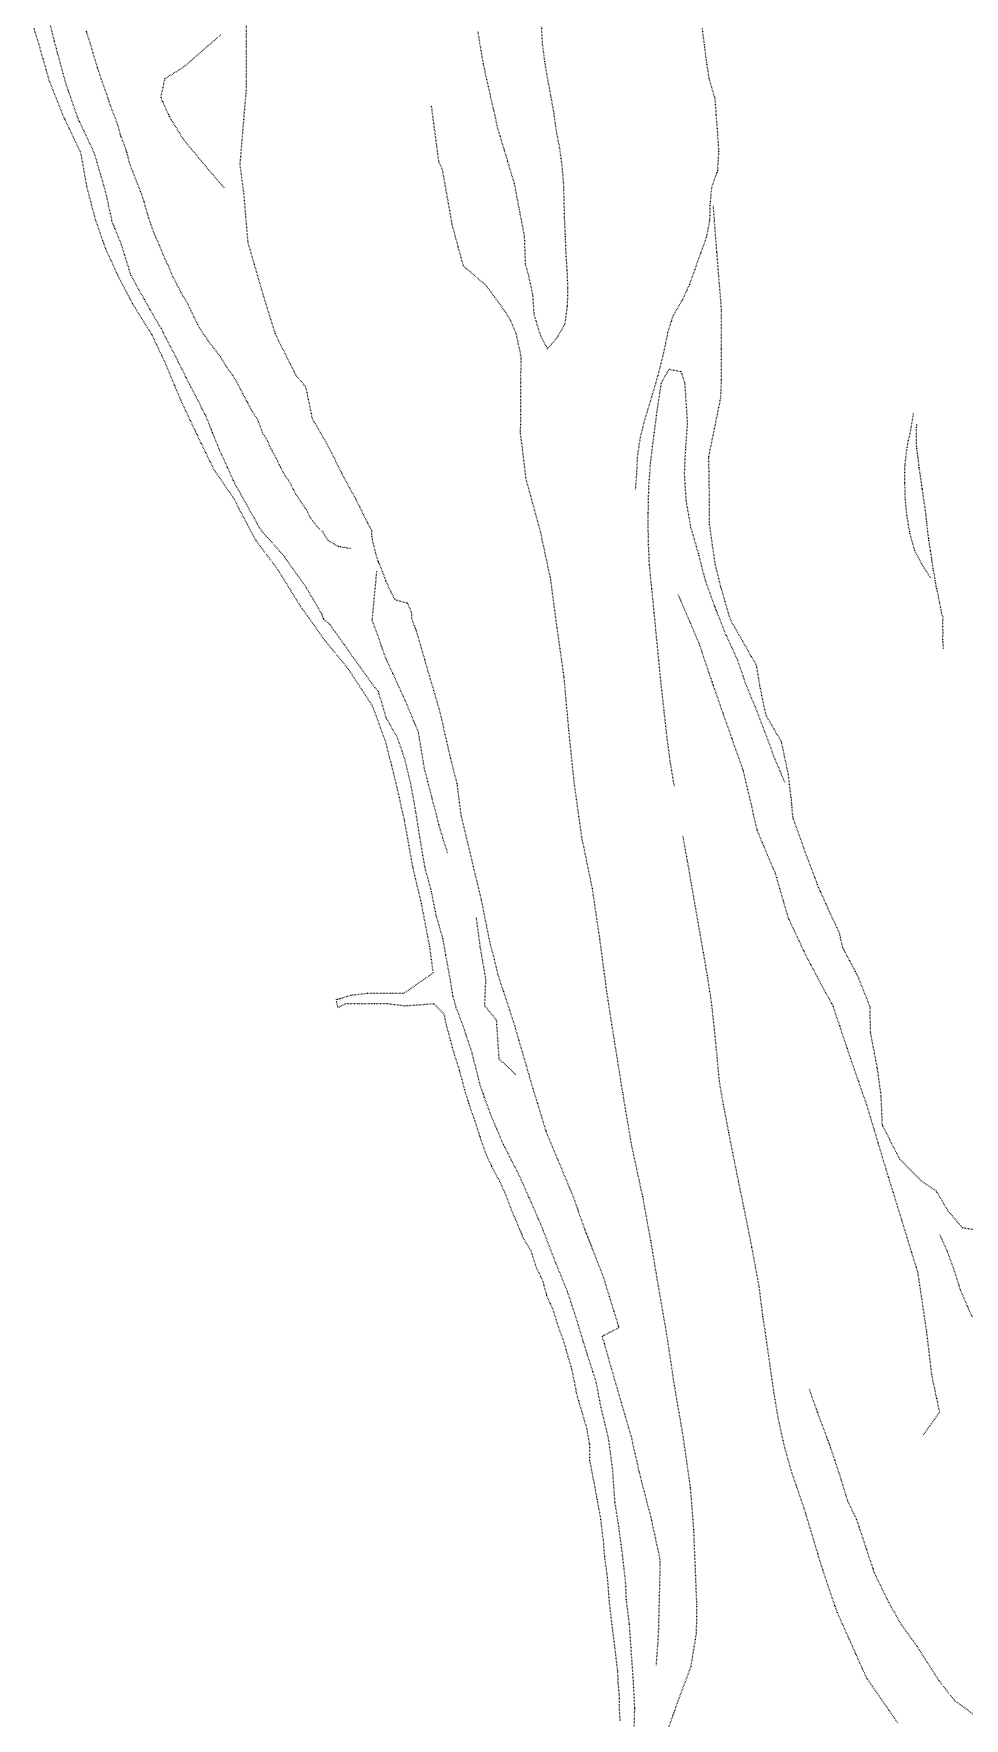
# Model space of a CAD drawing. Extents: x 682410 to 689460, y 7661803 to 7669124.
# Drawn here: x 684374.1 to 684602, y 7664263.4 to 7664676.2 of the extents above; entities that cross this region are included whole.
import ezdxf

# ---------------------------------------------------------------- set-up
doc = ezdxf.new("R2010")
doc.units = 0
doc.header["$MEASUREMENT"] = 0
doc.linetypes.add('DOT', pattern=[0.25, 0, -0.25])
doc.layers.add('02 TOE_Line', color=1, linetype='DOT', lineweight=20)

msp = doc.modelspace()

# ---------------------------------------------------------------- linework, layer by layer
at = {"layer": '02 TOE_Line'}
for points in [[(684426.15, 7664684.36, 4012.44), (684426.07, 7664662.17, 4012.71), (684424.55, 7664644.09, 4012.19), (684425.47, 7664637.09, 4012.03), (684426.5, 7664625.03, 4011.73), (684430.33, 7664611.86, 4012.27), (684433.2, 7664602.59, 4013.55), (684438.24, 7664592.54, 4010.75), (684440.67, 7664589.67, 4011.19), (684442.27, 7664581.87, 4011.94), (684445.99, 7664575.49, 4012.31), (684449.54, 7664568.4, 4013.02), (684453.08, 7664561.84, 4013.21), (684455.92, 7664556.16, 4013.1), (684456.79, 7664554.53, 4012.98), (684456.86, 7664552.93, 4012.8), (684457.31, 7664550.88, 4012.6), (684457.76, 7664548.88, 4012.49), (684458.46, 7664546.72, 4012.22), (684459.5, 7664544.3, 4012.39), (684460.25, 7664542.15, 4012.44), (684461.55, 7664539.36, 4012.59), (684462.55, 7664537.5, 4012.77), (684465.64, 7664536.65, 4014.6), (684466.6, 7664534.27, 4014.81), (684466.62, 7664532.85, 4014.84), (684467.83, 7664529.6, 4014.79), (684470.63, 7664519.98, 4015.12), (684473.57, 7664509.96, 4014.7), (684475.5, 7664501.33, 4014.3), (684477.72, 7664492.35, 4013.98), (684478.74, 7664484.44, 4014.28), (684481.36, 7664473.52, 4013.86), (684483.71, 7664463.79, 4013.83), (684485.57, 7664454.46, 4013.82), (684487.79, 7664445.51, 4014.27), (684491.41, 7664434.56, 4014.41), (684496.02, 7664418.77, 4014.41), (684499.56, 7664407.15, 4014.06), (684506.15, 7664391.33, 4013.77), (684509.02, 7664383.21, 4013.96), (684513.59, 7664371.48, 4013.76), (684517.42, 7664359.08, 4014.1), (684513.32, 7664356.97, 4011.36), (684516.38, 7664346.2, 4010.97), (684520.4, 7664332.43, 4010.85), (684522.35, 7664323.76, 4011.32), (684525.23, 7664312.59, 4011.65), (684527.48, 7664302.24, 4011.35), (684527.35, 7664295.64, 4010.61), (684527.05, 7664283.81, 4010.74), (684526.49, 7664276.19, 4010.36)], [(684521.12, 7664259.5, 4003.15), (684521.31, 7664266, 4003.31), (684520.94, 7664273, 4003.92), (684520.44, 7664280, 4003.57), (684520, 7664286.5, 4003.49), (684519.25, 7664292.5, 4003.96), (684519.06, 7664297, 4004.07), (684518.31, 7664303.5, 4004.48), (684517.44, 7664310, 4004.45), (684516.44, 7664316.5, 4004.56), (684515.88, 7664324.5, 4004.47), (684514.87, 7664332, 4004.86), (684513.06, 7664339.5, 4005.35), (684511.81, 7664346, 4006.09), (684509.38, 7664353.5, 4006.2), (684506.94, 7664361.5, 4005.93), (684504.81, 7664368, 4005.95), (684501.94, 7664375, 4005.77), (684498.88, 7664383, 4005.95), (684495.88, 7664390, 4006.08), (684492.75, 7664397, 4006.38), (684489.12, 7664404, 4006.47), (684485.94, 7664411.5, 4006.68), (684483.44, 7664418.5, 4007.28), (684481.44, 7664426.5, 4006.79), (684479.44, 7664432.5, 4006.83), (684477.56, 7664437.5, 4005.33), (684476.75, 7664440.5, 4005.1), (684476.19, 7664444, 4006.45), (684475, 7664450.5, 4006.95), (684474.31, 7664454.5, 4006.23), (684472.69, 7664460, 4006.52), (684471.5, 7664466, 4006.72), (684469.88, 7664472, 4007.19), (684468.63, 7664479.5, 4007.77), (684467.69, 7664485.5, 4008.06), (684466.5, 7664492, 4008.21), (684464.94, 7664498.5, 4008.08), (684463.25, 7664503.5, 4007.49), (684460.44, 7664508.5, 4007.31), (684458.5, 7664515, 4007.23), (684457.62, 7664516, 4007.32), (684454, 7664521, 4007.64), (684450.12, 7664526.5, 4007.41), (684446.56, 7664531.5, 4007.9), (684445.19, 7664532.5, 4007.66), (684444.62, 7664534, 4007.8), (684440.81, 7664540.5, 4007.7), (684436.19, 7664547, 4008.01), (684435.56, 7664548, 4008.28), (684429.75, 7664554.5, 4007.96), (684423.31, 7664566, 4008.24), (684419.44, 7664574.5, 4008.55), (684416.25, 7664582.5, 4008.43), (684412.38, 7664590, 4008.46), (684408.88, 7664597, 4008.81), (684405.25, 7664604, 4010.29), (684401.19, 7664611, 4010.22), (684397.88, 7664617, 4010.48), (684395.56, 7664624.5, 4011.16), (684393.31, 7664630, 4012.02), (684391.69, 7664637.5, 4011.95), (684388.88, 7664647, 4011.53), (684384.88, 7664655.5, 4012), (684381.94, 7664664, 4012.39), (684379.62, 7664672.5, 4012.35), (684377.19, 7664682, 4012.31)], [(684374.06, 7664677.5, 4012.2), (684375.31, 7664673.5, 4012.42), (684377.88, 7664664.5, 4012.33), (684381.5, 7664655.5, 4012.09), (684385.56, 7664647, 4011.59), (684387.06, 7664638.5, 4011.84), (684389.19, 7664630.5, 4011.75), (684391.63, 7664623.5, 4011.35), (684394.63, 7664617, 4010.7), (684398.25, 7664610, 4010.59), (684402.94, 7664602.5, 4010.41), (684406.25, 7664595.5, 4008.77), (684410, 7664586.5, 4008.66), (684414, 7664578, 4008.3), (684418.12, 7664569.5, 4008.34), (684423.25, 7664562, 4008.37), (684424.44, 7664559.5, 4008.08), (684428.5, 7664552, 4007.87), (684433.75, 7664545, 4008.25), (684439.31, 7664536, 4007.9), (684445.38, 7664527.5, 4007.65), (684451.12, 7664520.5, 4007.8), (684457, 7664511.5, 4007.33), (684460.13, 7664503, 4007.52), (684462.56, 7664493.5, 4008.38), (684464.81, 7664483.5, 4007.84), (684466.88, 7664472, 4007.26), (684469, 7664463, 4006.66), (684471, 7664452.5, 4006.98), (684471.88, 7664446, 4006.63), (684464.75, 7664441, 4009), (684461.5, 7664441, 4009.63), (684455.75, 7664441, 4010.21), (684451.69, 7664440.5, 4010.87), (684448.5, 7664439.5, 4011.64), (684448.12, 7664439.5, 4011.51), (684448.56, 7664437.5, 4011.28), (684450.5, 7664438.5, 4011.16), (684453.56, 7664438.5, 4010.53), (684457.56, 7664438.5, 4009.87), (684461, 7664438.5, 4009.43), (684464.94, 7664438, 4008.6), (684472.06, 7664438.5, 4005.28), (684474.5, 7664436, 4005.7), (684475.19, 7664433, 4006.73), (684476.13, 7664429.5, 4006.58), (684476.94, 7664426.5, 4006.61), (684478.38, 7664422, 4006.75), (684479.56, 7664417.5, 4006.88), (684480.63, 7664414, 4006.75), (684482.06, 7664410, 4006.65), (684483.31, 7664406, 4006.5), (684484.88, 7664401.5, 4006.57), (684486.31, 7664398.5, 4006.53), (684488.19, 7664395, 4006.35), (684489.75, 7664391.5, 4006.08), (684491.06, 7664388, 4005.95), (684492.56, 7664384.5, 4006.13), (684494, 7664381, 4005.92), (684495.81, 7664378, 4005.66), (684497.12, 7664374, 4005.72), (684498.75, 7664370.5, 4005.7), (684499.69, 7664367, 4005.68), (684501.25, 7664363.5, 4005.99), (684502.5, 7664359.5, 4005.78), (684503.94, 7664355.5, 4005.8), (684504.94, 7664352, 4005.84), (684505.81, 7664349, 4005.91), (684506.44, 7664346, 4005.93), (684507, 7664343, 4005.91), (684508.31, 7664338.5, 4005.33), (684509.5, 7664334.5, 4004.86), (684510.19, 7664330.5, 4004.69), (684510.25, 7664326.5, 4004.5), (684511.13, 7664322, 4004.58), (684512.06, 7664317, 4004.61), (684512.88, 7664312.5, 4004.49), (684513.56, 7664307, 4004.37), (684513.88, 7664303, 4004.33), (684514.44, 7664299, 4004.09), (684514.75, 7664295.5, 4004.02), (684515, 7664292, 4003.88), (684517.06, 7664275, 4003.7), (684517.19, 7664272, 4003.85), (684517.44, 7664269, 4003.51), (684517.44, 7664266, 4003.49), (684517.69, 7664262.5, 4003.34)], [(684451.69, 7664550, 4012.29), (684448.75, 7664550.5, 4012.34), (684448.69, 7664550.5, 4012.25), (684446.19, 7664552, 4012.43), (684444.94, 7664554, 4012.5), (684443.38, 7664555.5, 4012.57), (684441.87, 7664557.5, 4012.62), (684440.88, 7664559.5, 4012.67), (684439.5, 7664561.5, 4012.79), (684438.19, 7664563.5, 4012.85), (684436.94, 7664566, 4012.94), (684435.62, 7664568, 4013.08), (684434.5, 7664570, 4013.17), (684433.56, 7664572, 4013.31), (684432.44, 7664574, 4013.48), (684431.31, 7664576.5, 4013.56), (684430.06, 7664578.5, 4013.69), (684429, 7664581.5, 4013.82), (684427.69, 7664583.5, 4013.88), (684426.38, 7664586, 4013.99), (684425.25, 7664588, 4014.09), (684424, 7664590.5, 4014.19), (684422.81, 7664592.5, 4014.19), (684421.31, 7664594.5, 4014.26), (684419.81, 7664597, 4014.29), (684418.25, 7664599, 4014.42), (684416.75, 7664601, 4014.57), (684415.38, 7664603, 4014.67), (684414.19, 7664605, 4014.78), (684413, 7664607.5, 4014.91), (684411.81, 7664610, 4014.99), (684410.56, 7664612, 4015.03), (684409.25, 7664614.5, 4015.08), (684408, 7664617, 4015.05), (684406.94, 7664619.5, 4015.07), (684405.81, 7664622, 4015.13), (684404.81, 7664624.5, 4015.15), (684403.69, 7664627, 4015.25), (684402.75, 7664629.5, 4015.31), (684401.94, 7664632, 4015.36), (684401.12, 7664635, 4015.5), (684400.25, 7664637.5, 4015.54), (684399.25, 7664640, 4015.57), (684398.31, 7664642.5, 4015.52), (684397.5, 7664644.5, 4015.44), (684396.94, 7664647, 4015.5), (684396.25, 7664649, 4015.64), (684395.44, 7664651, 4015.58), (684394.63, 7664654, 4015.62), (684392.88, 7664658.5, 4015.79), (684391.88, 7664661.5, 4015.93), (684390.81, 7664664.5, 4016.07), (684389.81, 7664667.5, 4016.15), (684388.88, 7664670.5, 4016.22), (684387.88, 7664674, 4016.29), (684386.88, 7664677, 4016.32)], [(684419.9, 7664675.89, 4011.09), (684410.71, 7664667.91, 4011.35), (684406.14, 7664665.08, 4011.88), (684405.17, 7664660.55, 4013.19), (684407.29, 7664655.86, 4012.54), (684410.73, 7664650.24, 4012.39), (684416.32, 7664643.52, 4011.38), (684420.85, 7664638.21, 4011.27)], [(684482.85, 7664676.58, 4039.69), (684484.15, 7664668.74, 4039.74), (684485.92, 7664660.88, 4039.66), (684487.69, 7664653.03, 4039.54), (684489.73, 7664646.23, 4039.54), (684491.77, 7664639.43, 4039.54), (684492.99, 7664633.01, 4039.51), (684494.22, 7664626.59, 4039.49), (684494.48, 7664619.73, 4039.43), (684495.23, 7664617.06, 4039.42), (684496.28, 7664612.14, 4039.41), (684496.59, 7664607.36, 4039.22), (684498.17, 7664602.3, 4039.02), (684499.92, 7664598.89, 4038.58), (684502.42, 7664601.89, 4038.87), (684504.25, 7664605.13, 4039.2), (684504.83, 7664609.52, 4039.79), (684504.94, 7664613.89, 4040.33), (684504.74, 7664618.37, 4040.74), (684504.47, 7664622.46, 4041.08), (684504.32, 7664626.51, 4041.49), (684504.1, 7664631, 4041.93), (684504.02, 7664635.22, 4042.33), (684503.88, 7664639.61, 4042.73), (684503.49, 7664644.14, 4043.18), (684502.9, 7664648.24, 4043.48), (684502.13, 7664652.3, 4043.79), (684501.52, 7664656.62, 4044.24), (684500.76, 7664660.9, 4044.58), (684499.93, 7664665.37, 4044.87), (684499.27, 7664669.37, 4045.18), (684498.74, 7664673.54, 4045.53), (684498.48, 7664677.86, 4045.91)], [(684537.78, 7664677.45, 4045.89), (684538.32, 7664673.45, 4045.55), (684538.87, 7664669.01, 4045.17), (684539.49, 7664665.01, 4044.88), (684540.93, 7664660.26, 4044.26), (684541.21, 7664656.12, 4043.99), (684541.56, 7664651.59, 4043.63), (684541.84, 7664647.29, 4043.28), (684541.53, 7664642.53, 4042.79), (684540.12, 7664638.58, 4042.39), (684539.72, 7664634.47, 4041.89), (684539.63, 7664630.47, 4041.45), (684538.82, 7664626.26, 4041.08), (684537.44, 7664622.43, 4040.86), (684536, 7664618.42, 4040.6), (684534.65, 7664614.64, 4040.27), (684532.85, 7664610.75, 4040.01), (684530.66, 7664607.02, 4039.69), (684529.36, 7664602.96, 4039.22), (684528.53, 7664598.81, 4038.87), (684527.5, 7664594.49, 4038.57), (684526.38, 7664590.42, 4038.35), (684525.09, 7664586.06, 4038.15), (684523.73, 7664581.68, 4037.91), (684522.61, 7664577.22, 4037.69), (684521.94, 7664572.74, 4037.42), (684521.72, 7664568.47, 4037.06), (684521.43, 7664564.39, 4036.6)], [(684529.19, 7664260, 4009.39), (684532.01, 7664267.83, 4009.8), (684535.09, 7664276.1, 4010.04), (684536.45, 7664284.45, 4010.51), (684536.51, 7664291.35, 4011.62), (684535.77, 7664309.61, 4012.72), (684534.96, 7664319.96, 4013.82), (684533.18, 7664332.41, 4014.93), (684531.09, 7664344.55, 4015.99), (684529.17, 7664357.36, 4017.23), (684527.06, 7664369.55, 4018.4), (684525.29, 7664380.08, 4019.4), (684523.26, 7664391.28, 4020.47), (684520.55, 7664403.75, 4021.55), (684518.42, 7664416.33, 4022.71), (684516.36, 7664429.2, 4023.94), (684514.47, 7664441.37, 4025.05), (684512.78, 7664454.15, 4026.34), (684510.93, 7664466.69, 4027.58), (684508.37, 7664479.11, 4028.71), (684506.49, 7664492.49, 4029.93), (684505.16, 7664505.47, 4031.12), (684503.99, 7664518.55, 4032.37), (684502.28, 7664530.62, 4033.49), (684500.71, 7664542.52, 4034.64), (684498.12, 7664554.53, 4035.82), (684494.69, 7664567.02, 4037.33), (684493.33, 7664578.25, 4037.78), (684493.42, 7664584.06, 4038.16), (684493.38, 7664590.6, 4038.48), (684493.49, 7664596.86, 4038.78), (684492.29, 7664602.63, 4039.33), (684490.87, 7664605.94, 4039.51), (684489.41, 7664608.3, 4039.61), (684484.96, 7664614.42, 4039.91), (684479.33, 7664619.25, 4040.18), (684476.59, 7664629.34, 4039.55), (684474.21, 7664642.81, 4039.49), (684473.33, 7664644.74, 4039.85), (684471.49, 7664658.67, 4041.03)], [(684605.53, 7664382.94, 4046.45), (684601.59, 7664383.55, 4044.42), (684598.09, 7664387.67, 4044.04), (684595.19, 7664392.57, 4043.79), (684591.46, 7664395.06, 4042.42), (684586.2, 7664400.41, 4040.88), (684581.96, 7664408.76, 4040.48), (684581.66, 7664415.99, 4041.63), (684580.71, 7664422.81, 4042.25), (684579.09, 7664431.3, 4042.52), (684578.93, 7664437.71, 4043.17), (684576.17, 7664444.74, 4042.75), (684575.36, 7664446.4, 4042.74), (684575.32, 7664446.48, 4042.74), (684573.92, 7664449.09, 4042.64), (684572.55, 7664451.67, 4042.56), (684572.28, 7664452.2, 4042.55), (684571.67, 7664454.81, 4042.14), (684571.45, 7664455.78, 4041.99), (684571.02, 7664456.74, 4041.94), (684570.83, 7664457.18, 4041.92), (684569.78, 7664459.28, 4041.87), (684569.35, 7664460.23, 4041.83), (684568.56, 7664462.03, 4041.77), (684568.1, 7664463.06, 4041.74), (684566.34, 7664466.97, 4041.6), (684566.08, 7664467.68, 4041.55), (684565.91, 7664468.07, 4041.5), (684565.42, 7664469.36, 4041.4), (684565.32, 7664469.63, 4041.38), (684563.64, 7664474.13, 4041.05), (684562.71, 7664476.68, 4040.88), (684561.29, 7664480.6, 4040.61), (684560.09, 7664484, 4040.42), (684560.08, 7664484.04, 4040.41), (684559.82, 7664486.62, 4039.95), (684559.75, 7664487.45, 4039.8), (684559.61, 7664489.03, 4039.53), (684558.94, 7664494.64, 4039.53), (684557.27, 7664502.61, 4039.59), (684553.45, 7664509.16, 4039.66), (684551.96, 7664516.33, 4039.7), (684551.14, 7664521.4, 4039.86), (684549.59, 7664524.07, 4039.84), (684544.73, 7664532.62, 4039.6), (684542.59, 7664539.91, 4039.56), (684541.02, 7664546.13, 4039.59), (684539.62, 7664555.94, 4039.63), (684539.6, 7664562.9, 4039.64), (684539.44, 7664572.52, 4039.73), (684542.37, 7664586.88, 4039.99), (684542.58, 7664591.38, 4040.06), (684542.58, 7664598.93, 4040.16), (684542.58, 7664608.22, 4040.28), (684541.41, 7664622.74, 4040.04), (684540.54, 7664634.06, 4040.07)], [(684531, 7664491.79, 4029.67), (684530.01, 7664497.7, 4030.26), (684529.19, 7664503.92, 4030.85), (684528.49, 7664510.31, 4031.43), (684527.79, 7664516.63, 4032.02), (684527.21, 7664522.51, 4032.62), (684526.63, 7664528.4, 4033.22), (684526.06, 7664534.29, 4033.83), (684525.48, 7664540.17, 4034.43), (684524.9, 7664546.06, 4035.03), (684524.63, 7664552.3, 4035.68), (684524.61, 7664558.79, 4036.33), (684524.75, 7664565.13, 4036.96), (684525.19, 7664571.15, 4037.5), (684526.05, 7664578.05, 4038.08), (684526.85, 7664584.13, 4038.47), (684527.79, 7664590.52, 4038.86), (684529.72, 7664593.97, 4039.73), (684532.67, 7664593.37, 4039.6), (684533.51, 7664590.54, 4039.6), (684533.82, 7664586.37, 4039.35), (684534.16, 7664580.73, 4039.61), (684533.72, 7664574.68, 4039.55), (684533.4, 7664568.44, 4039.56), (684533.82, 7664561.85, 4039.58), (684534.98, 7664555.27, 4039.56), (684536.88, 7664548.7, 4039.53), (684538.52, 7664542.31, 4039.49), (684540.83, 7664535.86, 4039.54), (684543.38, 7664529.39, 4039.6), (684546.36, 7664522.93, 4039.66), (684548.45, 7664516.84, 4039.71), (684550.84, 7664511.08, 4039.7), (684553.19, 7664504.97, 4039.63), (684555.39, 7664498.98, 4039.55), (684558.07, 7664492.58, 4039.52)], [(684589.53, 7664583.09, 4068.75), (684588.83, 7664578.93, 4068.95), (684587.93, 7664574.75, 4068.98), (684587.42, 7664570.45, 4069.08), (684587.39, 7664566.08, 4069.12), (684587.51, 7664562.04, 4069.13), (684587.91, 7664558.03, 4069.17), (684588.67, 7664553.73, 4069.17), (684589.81, 7664549.55, 4069.15), (684591.95, 7664545.61, 4069.07), (684593.74, 7664542.89, 4069.01)], [(684596.96, 7664525.46, 4070.29), (684596.8, 7664527.32, 4069.94), (684596.81, 7664529.46, 4069.66), (684596.8, 7664532.93, 4069.21), (684596.84, 7664533.28, 4069.15), (684596.53, 7664533.99, 4069.2), (684596.4, 7664534.71, 4069.22), (684596.39, 7664534.75, 4069.22), (684596.01, 7664536.68, 4069.17), (684595.4, 7664539.76, 4069.09), (684595.25, 7664540.22, 4069.03), (684595.23, 7664540.3, 4069.03), (684594.92, 7664542.2, 4069), (684594.75, 7664543.21, 4068.98), (684594.4, 7664545.11, 4068.92), (684594.34, 7664545.46, 4068.9), (684594.1, 7664547.12, 4068.88), (684594.05, 7664547.45, 4068.88), (684593.9, 7664548.54, 4068.87), (684593.76, 7664549.49, 4068.85), (684593.42, 7664551.54, 4068.81), (684593.35, 7664552.01, 4068.8), (684593.31, 7664552.45, 4068.82), (684593.27, 7664552.73, 4068.82), (684593.07, 7664554.19, 4068.82), (684592.86, 7664556.25, 4068.82), (684592.81, 7664556.68, 4068.83), (684592.68, 7664558.01, 4068.84), (684592.62, 7664558.6, 4068.84), (684592.34, 7664560.65, 4068.83), (684592.29, 7664560.99, 4068.83), (684592.01, 7664562.69, 4068.79), (684592.01, 7664562.7, 4068.79), (684591.74, 7664564.67, 4068.77), (684591.64, 7664565.43, 4068.76), (684591.4, 7664567.15, 4068.73), (684591.32, 7664567.58, 4068.71), (684590.99, 7664569.74, 4068.61), (684590.97, 7664569.88, 4068.6), (684590.87, 7664570.92, 4068.59), (684590.68, 7664572.5, 4068.56), (684590.48, 7664574.12, 4068.52), (684590.42, 7664574.5, 4068.5), (684590.36, 7664574.96, 4068.49), (684590.29, 7664577.48, 4068.6), (684590.3, 7664578.5, 4068.64), (684590.35, 7664579.74, 4068.7), (684590.38, 7664580.49, 4068.74)], [(684475.44, 7664475.5, 4014.05), (684473.69, 7664481, 4014.23), (684471.5, 7664489.5, 4013.71), (684469.81, 7664496, 4013.57), (684468.31, 7664505, 4012.99), (684465, 7664513, 4012.26), (684460.38, 7664523, 4012.04), (684457, 7664532.5, 4012.03), (684458.12, 7664544.5, 4012.2)], [(684531.93, 7664538.7, 4039.49), (684537.07, 7664526.66, 4039.6), (684539.91, 7664518.15, 4039.74), (684542.96, 7664509.46, 4039.85), (684547.89, 7664495.46, 4039.65), (684551.26, 7664480.93, 4039.6), (684555.69, 7664470.47, 4039.65), (684558.88, 7664459.48, 4039.58), (684563.66, 7664449.37, 4039.68), (684569.87, 7664437.85, 4039.73), (684574.12, 7664425.09, 4039.88), (684578.02, 7664413.92, 4039.89), (684582.81, 7664397.96, 4039.67), (684587.24, 7664383.6, 4039.57), (684590.61, 7664372.61, 4039.45), (684592.74, 7664358.25, 4039.42), (684593.98, 7664347.62, 4039.65), (684595.93, 7664338.4, 4039.73), (684591.9, 7664332.72, 4038.09)], [(684585.64, 7664262.39, 4006.55), (684583.01, 7664266.2, 4006.8), (684578.12, 7664273.24, 4007.99), (684570.91, 7664289.34, 4009.95), (684568.79, 7664295.49, 4010.57), (684566.85, 7664301.39, 4011.16), (684562.75, 7664315.02, 4012.53), (684559.77, 7664323.65, 4013.4), (684557.78, 7664330.73, 4014.12), (684556.46, 7664336.98, 4014.72), (684555.45, 7664342.9, 4015.31), (684554.49, 7664349.5, 4015.98), (684553.68, 7664355.45, 4016.57), (684552.7, 7664361.88, 4017.21), (684551.75, 7664369.41, 4017.97), (684549.96, 7664378.98, 4018.95), (684548.09, 7664388.4, 4019.92), (684546.75, 7664394.81, 4020.48), (684545.51, 7664400.95, 4021.09), (684544.34, 7664406.96, 4021.61), (684543.1, 7664413.4, 4022.17), (684542.06, 7664419.35, 4022.72), (684541.45, 7664425.88, 4023.29), (684540.81, 7664432.44, 4023.83), (684540.08, 7664439.01, 4024.44), (684539.11, 7664445.38, 4025.04), (684538.13, 7664450.99, 4025.6), (684537.15, 7664456.61, 4026.15), (684536.17, 7664462.23, 4026.7), (684535.19, 7664467.85, 4027.26), (684534.22, 7664473.47, 4027.81), (684533.11, 7664479.63, 4028.45)], [(684482.44, 7664459.5, 4013.49), (684483.38, 7664452.5, 4013.78), (684484.75, 7664444.5, 4013.65), (684484.5, 7664438, 4013), (684487.38, 7664434.5, 4013.37), (684488, 7664425, 4012.5), (684492.31, 7664421, 4013.26)], [(684596, 7664381.88, 4041.41), (684597.81, 7664377.9, 4041.24), (684599.49, 7664373.24, 4041.08), (684600.98, 7664368.52, 4040.6), (684603.77, 7664362.05, 4039.84), (684604.87, 7664361.13, 4039.42), (684606.12, 7664355.07, 4039.56), (684608.19, 7664352.48, 4039.61), (684610.49, 7664349.5, 4039.65), (684612.54, 7664345.89, 4039.65), (684615.52, 7664341.85, 4039.65), (684620.56, 7664336.26, 4039.73), (684624.41, 7664332.65, 4039.76), (684629.07, 7664328.05, 4039.8), (684634.36, 7664323.02, 4039.96), (684639.14, 7664318.6, 4039.94), (684642.69, 7664316.3, 4039.85), (684647.1, 7664313.44, 4039.87)], [(684564.05, 7664343.98, 4021.06), (684566.6, 7664336.76, 4020.06), (684569.28, 7664329.6, 4018.86), (684571.32, 7664323.46, 4018.32), (684573.45, 7664316.63, 4016.68), (684575.62, 7664312.11, 4015.63), (684579.94, 7664299.09, 4012.28), (684583.52, 7664291.74, 4010.2), (684586.52, 7664286.44, 4007.86), (684590.48, 7664280.96, 4005.02), (684595.79, 7664272.66, 4003.61), (684599.61, 7664267.78, 4002.26), (684609.2, 7664260.82, 4001.42)]]:
    msp.add_polyline3d(points, dxfattribs=at)

doc.saveas('drawing.dxf')
